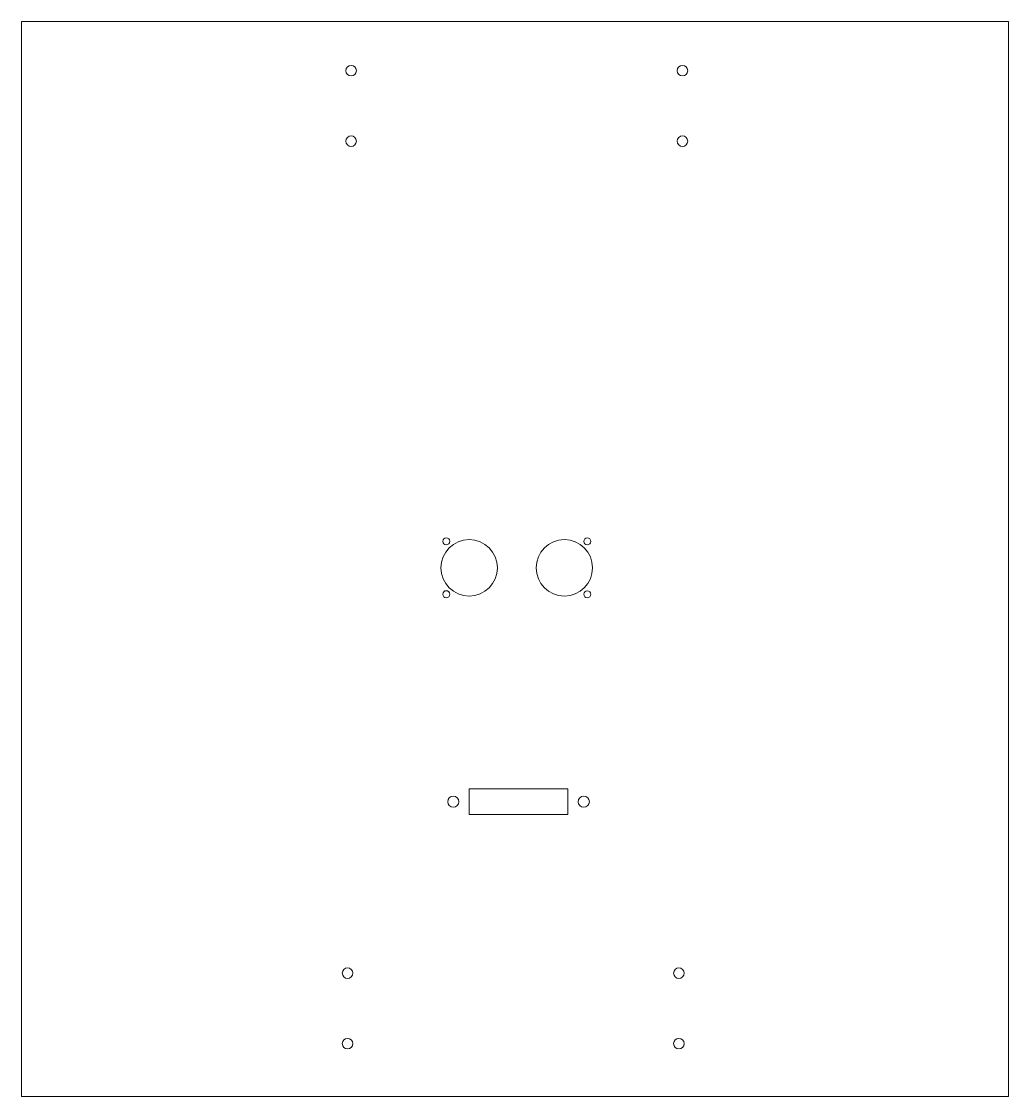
# Model space of a CAD drawing. Header units: millimetres. Extents: x 0 to 280, y 0 to 305.
import ezdxf

# ---------------------------------------------------------------- set-up
doc = ezdxf.new("R2010")
doc.units = ezdxf.units.MM

msp = doc.modelspace()

# ---------------------------------------------------------------- linework, layer by layer
at = {"color": 7, "linetype": 'Continuous', "lineweight": 15}
for p, q in [((280, 305), (0, 305)), ((0, 305), (0, 0)), ((280, 0), (280, 305)), ((127, 80), (127, 87.3)), ((127, 87.3), (155, 87.3)), ((155, 87.3), (155, 80)), ((155, 80), (127, 80)), ((0, 0), (280, 0))]:
    msp.add_line(p, q, dxfattribs=at)
for centre, radius in [((93.5, 291.04), 1.5), ((187.5, 291.04), 1.5), ((93.5, 271.04), 1.5), ((187.5, 271.04), 1.5), ((127, 150), 8), ((120.5, 157.52), 1), ((154, 150), 8), ((160.5, 157.49), 1), ((120.5, 142.5), 1), ((160.5, 142.49), 1), ((122.5, 83.65), 1.6), ((159.5, 83.65), 1.6), ((92.5, 35), 1.5), ((186.5, 35), 1.5), ((92.5, 15), 1.5), ((186.5, 15), 1.5)]:
    msp.add_circle(centre, radius, dxfattribs=at)

doc.saveas('drawing.dxf')
